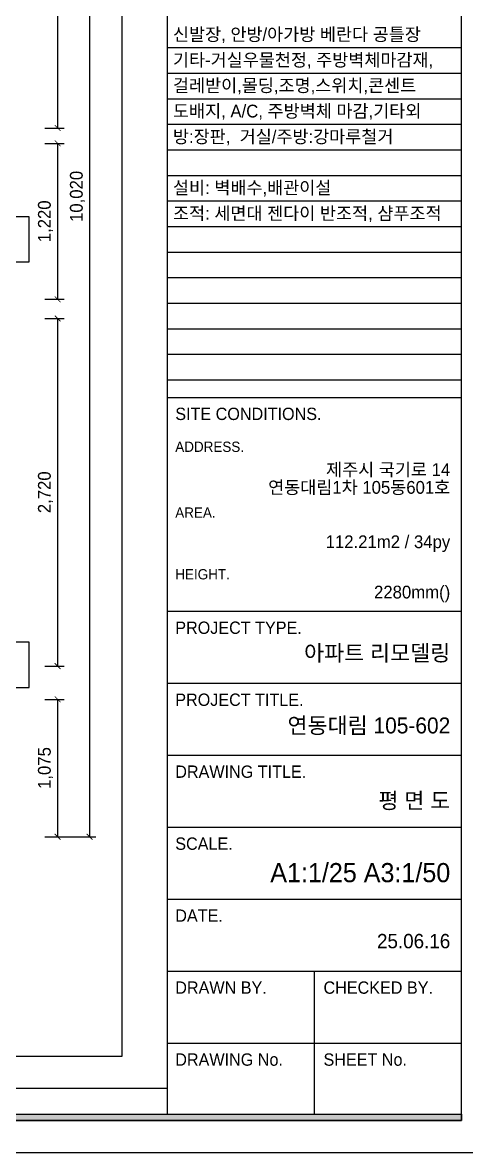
# Model space of a CAD drawing. Header units: inches. Extents: x 199882 to 277715, y -17863 to 11882.
# Drawn here: x 219574 to 223045, y -3468 to 5372 of the extents above; entities that cross this region are included whole.
import ezdxf
from ezdxf.enums import TextEntityAlignment as Align

# ---------------------------------------------------------------- set-up
doc = ezdxf.new("R2010")
doc.units = ezdxf.units.IN
doc.header["$LTSCALE"] = 50
doc.header["$MEASUREMENT"] = 0
for name, color, linetype in [('0-ELC TEXT', 7, 'Continuous'), ('FORM(YOURNAME)-1', 1, 'Continuous'), ('FORM(YOURNAME)-11', 1, 'Continuous'), ('치수', 7, 'Continuous')]:
    doc.layers.add(name, color=color, linetype=linetype)
doc.styles.add('YOURNAME', font='HY울릉도M.TTF')
doc.styles.add('코레일둥고', font='Korail_Round_Gothic_Medium.ttf')
doc.dimstyles.new('YOURNAME-50', dxfattribs={"dimscale": 50, "dimtxt": 2, "dimasz": 0.9, "dimexe": 1, "dimexo": 3, "dimgap": 0.7, "dimtad": 1, "dimdec": 0, "dimzin": 0, "dimdsep": 46, "dimlunit": 6, "dimtxsty": 'YOURNAME', "dimblk": 'ARCHTICK', "dimcen": 0, "dimclrd": 1, "dimclre": 1, "dimclrt": 7, "dimadec": 0, "dimazin": 0, "dimtfac": 1, "dimtdec": 0, "dimtix": 1, "dimtmove": 2, "dimatfit": 3, "dimldrblk": 'ARCHTICK', "dimfxl": 0, "dimtolj": 1, "dimtzin": 0, "dimarcsym": 0})

# ---------------------------------------------------------------- blocks, each defined once
blk = doc.blocks.new('_ArchTick')
at = {"color": 0, "linetype": 'ByBlock', "const_width": 0.15}
blk.add_lwpolyline([(-0.5, -0.5), (0.5, 0.5)], dxfattribs=at)
blk = doc.blocks.new('*D28')
at = {"layer": 'Defpoints', "color": 0}
for p in [(219598.3, 9022.3), (219598.3, -997.7), (220098.3, -997.7)]:
    blk.add_point(p, dxfattribs=at)
at = {"layer": '치수', "color": 1, "lineweight": -2}
for p, q in [((219748.3, 9022.3), (220148.3, 9022.3)), ((220098.3, 9022.3), (220098.3, -997.7)), ((219748.3, -997.7), (220148.3, -997.7))]:
    blk.add_line(p, q, dxfattribs=at)
at = {"layer": '치수', "color": 1, "lineweight": -2, "xscale": 45, "yscale": 45, "zscale": 45}
for p, rotation in [((220098.3, 9022.3), 90), ((220098.3, -997.7), 270)]:
    blk.add_blockref('_ArchTick', p, dxfattribs=dict(at, rotation=rotation))
at = {"layer": '치수', "color": 7, "insert": (220003.7, 4012.3), "char_height": 100, "attachment_point": 5, "rotation": 90, "style": 'YOURNAME'}
blk.add_mtext('\\A1;10,020', dxfattribs=at)
blk = doc.blocks.new('*D30')
at = {"layer": 'Defpoints', "color": 0}
for p in [(219598.3, 3057.3), (219598.3, 337.3), (219848.3, 337.3)]:
    blk.add_point(p, dxfattribs=at)
at = {"layer": '치수', "color": 1, "lineweight": -2}
for p, q in [((219748.3, 3057.3), (219898.3, 3057.3)), ((219848.3, 3057.3), (219848.3, 337.3)), ((219748.3, 337.3), (219898.3, 337.3))]:
    blk.add_line(p, q, dxfattribs=at)
at = {"layer": '치수', "color": 1, "lineweight": -2, "xscale": 45, "yscale": 45, "zscale": 45}
for p, rotation in [((219848.3, 3057.3), 90), ((219848.3, 337.3), 270)]:
    blk.add_blockref('_ArchTick', p, dxfattribs=dict(at, rotation=rotation))
at = {"layer": '치수', "color": 7, "insert": (219753.7, 1697.3), "char_height": 100, "attachment_point": 5, "rotation": 90, "style": 'YOURNAME'}
blk.add_mtext('\\A1;2,720', dxfattribs=at)
blk = doc.blocks.new('*D33')
at = {"layer": 'Defpoints', "color": 0}
for p in [(219598.3, 4427.3), (219598.3, 3207.3), (219848.3, 3207.3)]:
    blk.add_point(p, dxfattribs=at)
at = {"layer": '치수', "color": 1, "lineweight": -2}
for p, q in [((219748.3, 4427.3), (219898.3, 4427.3)), ((219848.3, 4427.3), (219848.3, 3207.3)), ((219748.3, 3207.3), (219898.3, 3207.3))]:
    blk.add_line(p, q, dxfattribs=at)
at = {"layer": '치수', "color": 1, "lineweight": -2, "xscale": 45, "yscale": 45, "zscale": 45}
for p, rotation in [((219848.3, 4427.3), 90), ((219848.3, 3207.3), 270)]:
    blk.add_blockref('_ArchTick', p, dxfattribs=dict(at, rotation=rotation))
at = {"layer": '치수', "color": 7, "insert": (219753.7, 3817.3), "char_height": 100, "attachment_point": 5, "rotation": 90, "style": 'YOURNAME'}
blk.add_mtext('\\A1;1,220', dxfattribs=at)
blk = doc.blocks.new('*D34')
at = {"layer": 'Defpoints', "color": 0}
for p in [(219598.3, 7882.3), (219598.3, 4547.3), (219848.3, 4547.3)]:
    blk.add_point(p, dxfattribs=at)
at = {"layer": '치수', "color": 1, "lineweight": -2}
for p, q in [((219748.3, 7882.3), (219898.3, 7882.3)), ((219848.3, 7882.3), (219848.3, 4547.3)), ((219748.3, 4547.3), (219898.3, 4547.3))]:
    blk.add_line(p, q, dxfattribs=at)
at = {"layer": '치수', "color": 1, "lineweight": -2, "xscale": 45, "yscale": 45, "zscale": 45}
for p, rotation in [((219848.3, 7882.3), 90), ((219848.3, 4547.3), 270)]:
    blk.add_blockref('_ArchTick', p, dxfattribs=dict(at, rotation=rotation))
at = {"layer": '치수', "color": 7, "insert": (219753.7, 6214.8), "char_height": 100, "attachment_point": 5, "rotation": 90, "style": 'YOURNAME'}
blk.add_mtext('\\A1;3,335', dxfattribs=at)
blk = doc.blocks.new('*D35')
at = {"layer": 'Defpoints', "color": 0}
for p in [(219598.3, 77.3), (219598.3, -997.7), (219848.3, -997.7)]:
    blk.add_point(p, dxfattribs=at)
at = {"layer": '치수', "color": 1, "lineweight": -2}
for p, q in [((219748.3, 77.3), (219898.3, 77.3)), ((219848.3, 77.3), (219848.3, -997.7)), ((219748.3, -997.7), (219898.3, -997.7))]:
    blk.add_line(p, q, dxfattribs=at)
at = {"layer": '치수', "color": 1, "lineweight": -2, "xscale": 45, "yscale": 45, "zscale": 45}
for p, rotation in [((219848.3, 77.3), 90), ((219848.3, -997.7), 270)]:
    blk.add_blockref('_ArchTick', p, dxfattribs=dict(at, rotation=rotation))
at = {"layer": '치수', "color": 7, "insert": (219753.7, -460.2), "char_height": 100, "attachment_point": 5, "rotation": 90, "style": 'YOURNAME'}
blk.add_mtext('\\A1;1,075', dxfattribs=at)
blk = doc.blocks.new('FORM-ELEVATION')
at = {"layer": 'FORM(YOURNAME)-11'}
h = blk.add_hatch(color=256, dxfattribs=at)
h.dxf.hatch_style = 1
h.paths.add_polyline_path([(-10309, 35708), (71691, 35708), (71691, 35508), (-10309, 35508)])
h.paths.add_polyline_path([(-10309, -21492), (71691, -21492), (71691, -21692), (-10309, -21692)])
at = {"layer": 'Defpoints', "color": 158}
for p, q in [((62481, 35508), (62481, -21492)), ((62481, 11886), (71691, 11886)), ((62481, 11086), (71691, 11086)), ((62481, 10286), (71691, 10286)), ((62481, 9486), (71691, 9486)), ((62481, 8686), (71691, 8686)), ((62481, 7886), (71691, 7886)), ((62481, 7086), (71691, 7086)), ((62481, 6286), (71691, 6286)), ((62481, 5486), (71691, 5486)), ((62481, 4686), (71691, 4686)), ((62481, 3886), (71691, 3886)), ((62481, 3086), (71691, 3086)), ((62481, 2286), (71691, 2286)), ((62481, 1486), (71691, 1486)), ((62481, -20692), (-10309, -20692))]:
    blk.add_line(p, q, dxfattribs=at)
for points in [[(-10309, -21692), (71691, -21692), (71691, 35708), (-10309, 35708)], [(-8309, 33708), (61071, 33708), (61071, -19692), (-8309, -19692)]]:
    blk.add_lwpolyline(points, close=True, dxfattribs=at)
at = {"layer": 'FORM(YOURNAME)-11', "color": 14}
for p, q in [((62481, 937), (71691, 937)), ((62481, -5756), (71691, -5756)), ((62481, -8009), (71691, -8009)), ((62481, -10261), (71691, -10261)), ((62481, -12514), (71691, -12514)), ((62481, -14766), (71691, -14766)), ((62481, -17019), (71691, -17019)), ((67086, -17019), (67086, -21492)), ((62481, -19271), (71691, -19271))]:
    blk.add_line(p, q, dxfattribs=at)
at = {"layer": 'FORM(YOURNAME)-11', "color": 250}
blk.add_lwpolyline([(-11309, -22692), (72691, -22692), (72691, 36708), (-11309, 36708)], close=True, dxfattribs=at)
at = {"layer": 'FORM(YOURNAME)-11'}
blk.add_lwpolyline([(-10309, -21492), (71691, -21492), (71691, -21692), (-10309, -21692)], close=True, dxfattribs=at)
at = {"layer": 'FORM(YOURNAME)-11', "color": 14, "style": 'YOURNAME'}
for s, height, p in [('SITE CONDITIONS.', 386.14, (62739, 422)), ('PROJECT TYPE.', 386.14, (62739, -6271)), ('PROJECT TITLE.', 386.14, (62739, -8524)), ('DRAWING TITLE.', 386.14, (62739, -10776)), ('SCALE.', 386.1, (62739, -13029)), ('DATE.', 386.1, (62739, -15281)), ('DRAWN BY.', 386.1, (62739, -17534)), ('CHECKED BY.', 386.14, (67376, -17534)), ('DRAWING No.', 386.14, (62739, -19786)), ('SHEET No.', 386.1, (67376, -19786))]:
    blk.add_text(s, height=height, dxfattribs=at).set_placement(p, align=Align.MIDDLE_LEFT)
at = {"layer": 'FORM(YOURNAME)-11', "color": 251, "style": 'YOURNAME'}
for s, p in [('ADDRESS.', (62739, -608)), ('AREA.', (62739, -2667)), ('HEIGHT.', (62739, -4598))]:
    blk.add_text(s, height=321.8, dxfattribs=at).set_placement(p, align=Align.MIDDLE_LEFT)
at = {"layer": 'FORM(YOURNAME)-11', "color": 3, "style": 'YOURNAME'}
for tag, height, p in [('1', 450, (71041, -1219)), ('2', 450, (71041, -1863)), ('3', 450, (71041, -3150)), ('4', 450, (71041, -5081)), ('5', 515, (71041, -7398)), ('6', 515, (71041, -9650)), ('7', 515, (71041, -11903)), ('8', 515, (71041, -14155)), ('9', 515, (71041, -16408)), ('10', 515, (66791, -18596)), ('11', 515, (71041, -18660)), ('12', 515, (66791, -20848)), ('13', 515, (71041, -20848))]:
    blk.add_attdef(tag, text='', height=height, dxfattribs=at).set_placement(p, align=Align.MIDDLE_RIGHT)

msp = doc.modelspace()

# ---------------------------------------------------------------- linework, layer by layer
at = {"layer": '0-ELC TEXT'}
for points in [[(219625.4, 3853.6), (218143.5, 3853.6), (218143.5, 3499.8), (219625.4, 3499.8)], [(219625.4, 523.8), (218143.5, 523.8), (218143.5, 170), (219625.4, 170)]]:
    msp.add_lwpolyline(points, close=True, dxfattribs=at)

# ---------------------------------------------------------------- block references
at = {"layer": 'FORM(YOURNAME)-1'}
ref = msp.add_blockref('FORM-ELEVATION', (205083.5, 2205.4), dxfattribs=dict(at, xscale=0.2500000000000001, yscale=0.2500000000000001, zscale=0.2500000000000001))
ref.add_attrib('9', '25.06.16', dxfattribs={"layer": 'FORM(YOURNAME)-11', "color": 3, "height": 112.5, "style": 'YOURNAME'}).set_placement((222918.7, -1814.3), align=Align.MIDDLE_RIGHT)
ref.add_attrib('8', 'A1:1/25 A3:1/50', dxfattribs={"layer": 'FORM(YOURNAME)-11', "color": 3, "height": 150, "style": 'YOURNAME'}).set_placement((222918.7, -1278.6), align=Align.MIDDLE_RIGHT)
ref.add_attrib('7', '평 면 도', dxfattribs={"layer": 'FORM(YOURNAME)-11', "color": 3, "height": 125, "style": 'YOURNAME'}).set_placement((222918.7, -714.7), align=Align.MIDDLE_RIGHT)
ref.add_attrib('6', '연동대림 105-602', dxfattribs={"layer": 'FORM(YOURNAME)-11', "color": 3, "height": 125, "style": 'YOURNAME'}).set_placement((222918.7, -126.9), align=Align.MIDDLE_RIGHT)
ref.add_attrib('5', '아파트 리모델링', dxfattribs={"layer": 'FORM(YOURNAME)-11', "color": 3, "height": 125, "style": 'YOURNAME'}).set_placement((222918.7, 440.4), align=Align.MIDDLE_RIGHT)
ref.add_attrib('1', ' 제주시 국기로 14', dxfattribs={"layer": 'FORM(YOURNAME)-11', "color": 3, "height": 100, "style": 'YOURNAME'}).set_placement((222918.7, 1875), align=Align.MIDDLE_RIGHT)
ref.add_attrib('2', '연동대림1차 105동601호', dxfattribs={"layer": 'FORM(YOURNAME)-11', "color": 3, "height": 100, "style": 'YOURNAME'}).set_placement((222918.7, 1735.7), align=Align.MIDDLE_RIGHT)
ref.add_attrib('3', '112.21m2 / 34py', dxfattribs={"layer": 'FORM(YOURNAME)-11', "color": 3, "height": 100, "style": 'YOURNAME'}).set_placement((222918.7, 1310.2), align=Align.MIDDLE_RIGHT)
ref.add_attrib('4', '2280mm()', dxfattribs={"layer": 'FORM(YOURNAME)-11', "color": 3, "height": 100, "style": 'YOURNAME'}).set_placement((222918.7, 916.5), align=Align.MIDDLE_RIGHT)

# ---------------------------------------------------------------- texts
at = {"layer": '0-ELC TEXT', "style": '코레일둥고'}
for s, p in [('신발장, 안방/아가방 베란다 공틀장', (220750.3, 5230)), ('기타-거실우물천정, 주방벽체마감재,', (220750.3, 5030)), ('걸레받이,몰딩,조명,스위치,콘센트', (220750.3, 4830)), ('도배지, A/C, 주방벽체 마감,기타외', (220750.3, 4630)), ('방:장판,  거실/주방:강마루철거', (220750.3, 4430)), ('설비: 벽배수,배관이설', (220750.3, 4030)), ('조적: 세면대 젠다이 반조적, 샴푸조적', (220750.3, 3830))]:
    msp.add_text(s, height=100, dxfattribs=at).set_placement(p)

# ---------------------------------------------------------------- dimensions: what is measured, and where the dimension line sits
at = {"layer": '치수'}
for base, p1, p2, picture, middle in [((220098.3, -997.7), (219598.3, 9022.3), (219598.3, -997.7), '*D28', (220003.7, 4012.3)), ((219848.3, 4547.3), (219598.3, 7882.3), (219598.3, 4547.3), '*D34', (219753.7, 6214.8)), ((219848.3, 3207.3), (219598.3, 4427.3), (219598.3, 3207.3), '*D33', (219753.7, 3817.3)), ((219848.3, 337.3), (219598.3, 3057.3), (219598.3, 337.3), '*D30', (219753.7, 1697.3)), ((219848.3, -997.7), (219598.3, 77.3), (219598.3, -997.7), '*D35', (219753.7, -460.2))]:
    dim = msp.add_linear_dim(base=base, p1=p1, p2=p2, angle=90, dimstyle='YOURNAME-50', override={"dimfxl": 1.25, "dimarcsym": 2}, dxfattribs=at)
    dim.commit()
    dim.dimension.update_dxf_attribs({"geometry": picture, "text_midpoint": middle})

doc.saveas('drawing.dxf')
